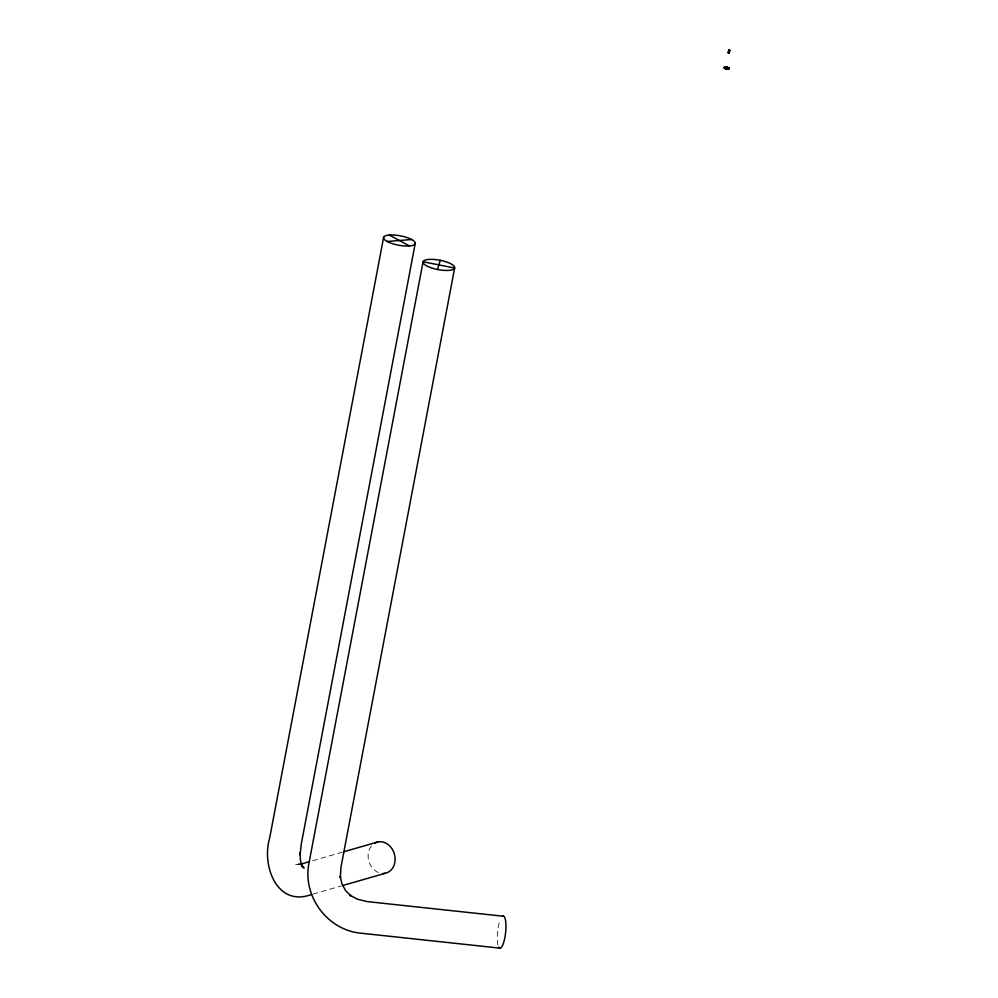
<?xml version="1.0" encoding="UTF-8"?>
<svg xmlns="http://www.w3.org/2000/svg" width="998" height="998" viewBox="0 0 998 998"><rect width="100%" height="100%" fill="white"/><g stroke="black" fill="none" stroke-linecap="round" stroke-linejoin="round"><path stroke-width="0.75" stroke-dasharray="4.99 3.74" d="M312.536 860.75L342.264 852.205M312.91 894.096L340.979 886.024M300.66 864.181L294.984 864.542L298.676 864.343M298.527 863.407L301.621 865.303M497.902 945.094A16.105 4.029 -83.9 0 1 500.335 919.682M378.304 872.539A16.105 13.261 73.9 0 1 371.917 845.406"/><path stroke-width="1.5" d="M727.704 68.687L727.255 67.876M383.631 237.324L269.635 838.183C261.501 865.316 276.758 907.444 311.438 894.52M415.18 243.699A16.105 4.765 10.7 0 1 390.206 242.863A16.105 4.765 10.7 0 1 392.838 234.967A16.105 4.765 10.7 0 1 415.18 243.699L301.346 843.622L300.061 854.799L300.024 852.691L300.46 860.638L302.332 867.037L301.047 863.956L304.016 868.048L301.621 865.303M729.588 50.162L728.914 53.181L728.203 52.744L728.74 49.925L728.727 53.006M728.365 52.782L729.014 50.125M728.59 52.919L729.226 49.95M728.914 53.181L728.877 50.087M727.442 68.662L724.311 67.777A2.383 0.711 10.7 0 0 726.195 68.937L726.756 68.612M729.289 52.295L729.812 50.312M725.534 68.438L726.195 68.937M437.511 269.497L440.23 260.303M725.571 67.702L725.309 68.138A2.258 0.674 10.7 0 1 725.945 67.153A2.258 0.674 10.7 0 1 728.864 68.425A2.258 0.674 10.7 0 1 725.247 68.188M725.284 68.263L727.929 68.987L725.721 68.4M728.814 68.725L726.232 68.825M724.635 67.59L726.457 67.527M729.051 52.42L728.814 52.008M300.66 864.181L309.567 861.611M343.749 851.768L377.918 841.938M342.451 885.6L385.29 873.262M725.359 67.814L726.532 67.714M725.558 67.764L726.893 67.839M387.174 241.479L411.638 239.532M728.203 52.744L729.438 53.168M503.653 916.264L367.227 901.593L357.272 899.186L350.186 895.256L351.308 896.329L345.72 890.765L341.94 883.879L340.193 876.157L340.368 877.629L340.917 867.487L454.651 268.038A16.105 4.765 10.7 0 0 432.146 259.355A16.105 4.765 10.7 0 0 429.801 267.314A16.105 4.765 10.7 0 0 454.651 268.038L423.077 261.763L308.981 863.108C302.182 896.029 327.481 930.385 361.151 933.217L499.561 948.1M389.332 235.029L409.479 245.982M728.74 49.925L729.65 50.411M502.58 916.351A16.105 4.029 -83.9 0 1 505.462 933.928A16.105 4.029 -83.9 0 1 498.626 947.102M374.687 843.185A16.105 13.261 73.9 0 1 394.422 854.188A16.105 13.261 73.9 0 1 382.97 873.5M725.035 68.463A2.507 0.749 10.7 0 0 729.076 68.725A2.507 0.749 10.7 0 0 725.82 67.303A2.507 0.749 10.7 0 0 725.035 68.463M725.209 68.425A2.258 0.674 10.7 0 0 728.827 68.662A2.258 0.674 10.7 0 0 725.908 67.39A2.258 0.674 10.7 0 0 725.209 68.425M725.084 68.226A2.507 0.749 10.7 0 0 729.114 68.488A2.507 0.749 10.7 0 0 725.87 67.066A2.507 0.749 10.7 0 0 725.084 68.226"/></g></svg>
